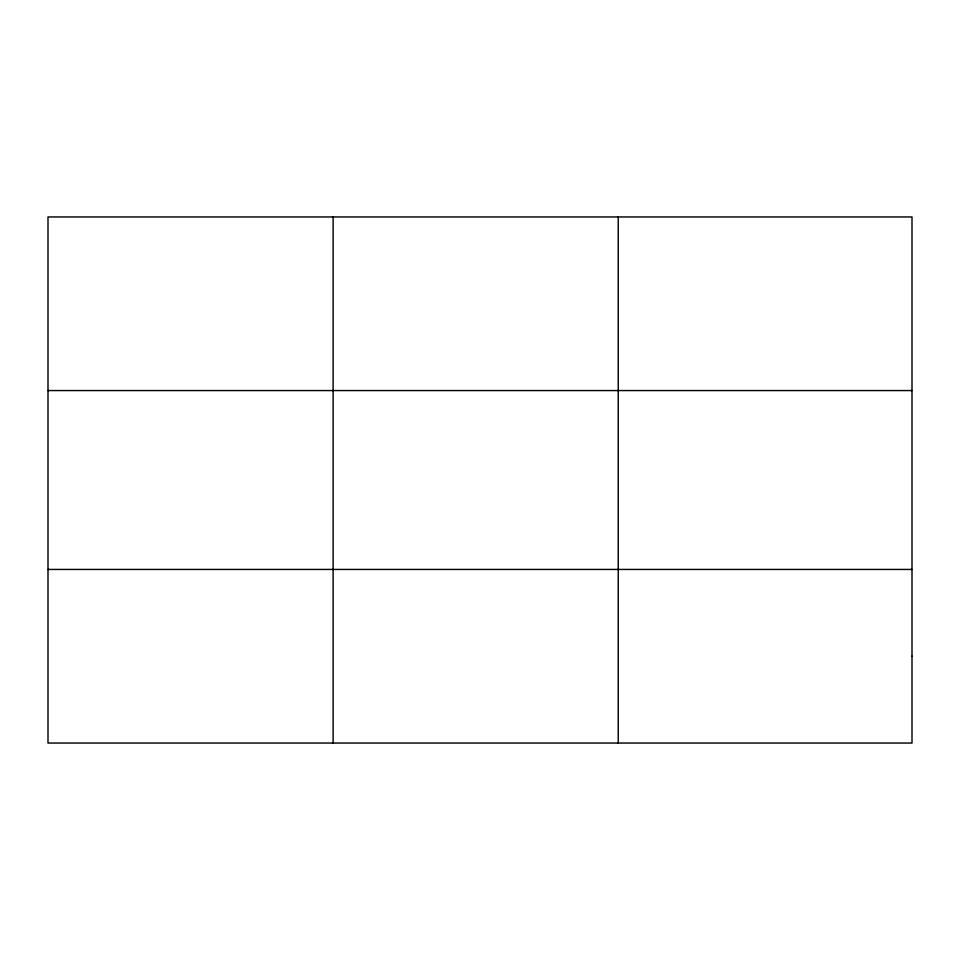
<?xml version="1.0" encoding="UTF-8"?>
<svg xmlns="http://www.w3.org/2000/svg" width="960" height="960" viewBox="0 0 960 960"><rect width="100%" height="100%" fill="white"/><g stroke="black" fill="none" stroke-linecap="round" stroke-linejoin="round"><path stroke-width="1.44" d="M333.12 743.04L333.12 216.96M618.24 743.04L618.24 216.96M48 390.564L912 390.564M48 569.436L912 569.436M912 656.232L912 743.04L48 743.04L48 216.96L912 216.96L912 656.232"/></g></svg>
